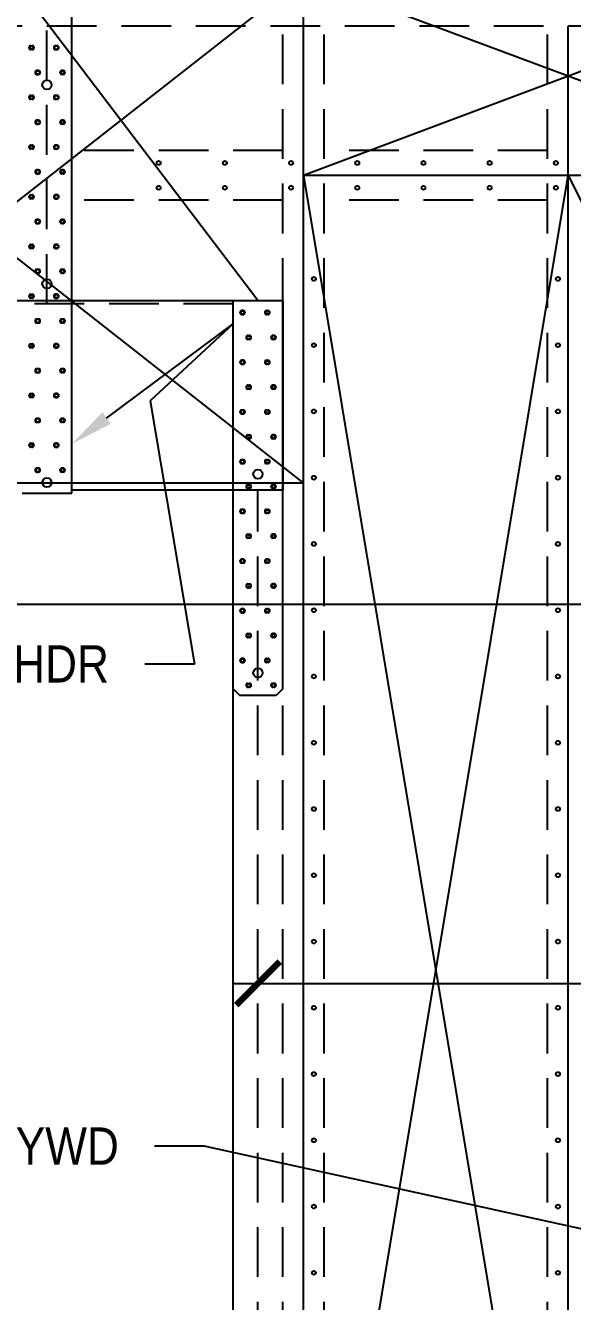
# Model space of a CAD drawing. Header units: inches. Extents: x -16404 to 14624, y -1591 to 16152.
# Drawn here: x -8918.6 to -8885.6, y 3021.9 to 3098.9 of the extents above; entities that cross this region are included whole.
import ezdxf
from ezdxf import colors
from ezdxf.entities.mleader import LeaderData, LeaderLine
from ezdxf.math import Vec2, Vec3

# ---------------------------------------------------------------- set-up
doc = ezdxf.new("R2010")
doc.units = ezdxf.units.IN
doc.header["$LTSCALE"] = 24
doc.header["$MEASUREMENT"] = 0
doc.linetypes.add('HIDDEN', pattern=[0.375, 0.25, -0.125])
doc.linetypes.add('HIDDEN2', pattern=[0.1875, 0.125, -0.0625])
doc.layers.get('0').update_dxf_attribs({"linetype": 'CONTINUOUS'})
doc.layers.get('DefPoints').update_dxf_attribs({"color": 251, "linetype": 'CONTINUOUS'})
for name, color, linetype in [('S-ANNO-DIMS', 2, 'CONTINUOUS'), ('S-ANNO-NOTE', 4, 'CONTINUOUS'), ('S-STEEL', 4, 'CONTINUOUS'), ('S-WOOD', 3, 'CONTINUOUS')]:
    doc.layers.add(name, color=color, linetype=linetype)
doc.layers.add('S-ANNO-GRID-NONPLOT', color=251, linetype='CONTINUOUS', plot=False)
doc.styles.add('Arial', font='arial.ttf', dxfattribs={"width": 0.85})
doc.dimstyles.new('DIM-24_Se', dxfattribs={"dimscale": 24, "dimtxt": 0.09375, "dimasz": 0.109375, "dimexe": 0.0625, "dimexo": 0.0625, "dimgap": 0.0625, "dimtad": 1, "dimdec": 4, "dimzin": 11, "dimdsep": 46, "dimlunit": 4, "dimtxsty": 'Arial', "dimblk": 'ARCHTICK', "dimcen": 0.125, "dimdle": 0.0625, "dimclrd": 256, "dimclre": 256, "dimclrt": 4, "dimadec": 0, "dimazin": 0, "dimtfac": 0.75, "dimtdec": 4, "dimtmove": 0, "dimatfit": 3, "dimfxl": 1, "dimfrac": 1, "dimtolj": 1, "dimtzin": 0, "dimarcsym": 0})

# ---------------------------------------------------------------- blocks, each defined once
blk = doc.blocks.new('_ARCHTICK')
at = {"color": 0, "linetype": 'ByBlock', "const_width": 0.15}
blk.add_lwpolyline([(-0.5, -0.5), (0.5, 0.5)], dxfattribs=at)
blk = doc.blocks.new('*D2104')
at = {"layer": 'DefPoints', "color": 0, "transparency": 16777216}
for p in [(-8904.59, 3041.116), (-8837.84, 3041.116), (-8837.84, 3041.116)]:
    blk.add_point(p, dxfattribs=at)
at = {"layer": 'S-ANNO-DIMS', "lineweight": -2, "transparency": 16777216}
blk.add_line((-8906.09, 3041.116), (-8836.34, 3041.116), dxfattribs=at)
at = {"layer": 'S-ANNO-DIMS', "lineweight": -2, "transparency": 16777216, "xscale": 2.625, "yscale": 2.625, "zscale": 2.625, "rotation": 180}
blk.add_blockref('_ARCHTICK', (-8904.59, 3041.116), dxfattribs=at)
at = {"layer": 'S-ANNO-DIMS', "lineweight": -2, "transparency": 16777216, "xscale": 2.625, "yscale": 2.625, "zscale": 2.625}
blk.add_blockref('_ARCHTICK', (-8837.84, 3041.116), dxfattribs=at)
at = {"layer": 'S-ANNO-DIMS', "color": 4, "transparency": 16777216, "insert": (-8871.215, 3043.779), "char_height": 2.25, "attachment_point": 5, "style": 'Arial'}
blk.add_mtext('\\A1;       SW', dxfattribs=at)
blk = doc.blocks.new('Se_24x36_DETAILS_GRID')
blk.add_line((7.7674, 7.6667), (15.5348, 7.6667))

msp = doc.modelspace()

# ---------------------------------------------------------------- linework, layer by layer
at = {"layer": 'S-STEEL'}
for p, q in [((-8915.83992, 3087.47403), (-8915.83992, 3138.31975)), ((-8918.31692, 3097.71775), (-8918.23792, 3097.71775)), ((-8918.31692, 3097.6865), (-8918.23792, 3097.6865)), ((-8918.23792, 3097.5155), (-8918.31692, 3097.5155)), ((-8918.23792, 3097.48425), (-8918.31692, 3097.48425)), ((-8916.73792, 3097.71775), (-8916.81692, 3097.71775)), ((-8916.73792, 3097.6865), (-8916.81692, 3097.6865)), ((-8916.81692, 3097.5155), (-8916.73792, 3097.5155)), ((-8916.81692, 3097.48425), (-8916.73792, 3097.48425)), ((-8917.86292, 3096.21775), (-8917.94192, 3096.21775)), ((-8917.86292, 3096.1865), (-8917.94192, 3096.1865)), ((-8917.94192, 3096.0155), (-8917.86292, 3096.0155)), ((-8917.94192, 3095.98425), (-8917.86292, 3095.98425)), ((-8916.36292, 3096.21775), (-8916.44192, 3096.21775)), ((-8916.36292, 3096.1865), (-8916.44192, 3096.1865)), ((-8916.36292, 3096.0155), (-8916.44192, 3096.0155)), ((-8916.36292, 3095.98425), (-8916.44192, 3095.98425)), ((-8918.31692, 3094.71775), (-8918.23792, 3094.71775)), ((-8918.31692, 3094.6865), (-8918.23792, 3094.6865)), ((-8918.23792, 3094.5155), (-8918.31692, 3094.5155)), ((-8918.23792, 3094.48425), (-8918.31692, 3094.48425)), ((-8916.73792, 3094.71775), (-8916.81692, 3094.71775)), ((-8916.73792, 3094.6865), (-8916.81692, 3094.6865)), ((-8916.81692, 3094.5155), (-8916.73792, 3094.5155)), ((-8916.81692, 3094.48425), (-8916.73792, 3094.48425)), ((-8917.86292, 3093.21775), (-8917.94192, 3093.21775)), ((-8917.86292, 3093.1865), (-8917.94192, 3093.1865)), ((-8917.94192, 3093.0155), (-8917.86292, 3093.0155)), ((-8917.94192, 3092.98425), (-8917.86292, 3092.98425)), ((-8916.36292, 3093.21775), (-8916.44192, 3093.21775)), ((-8916.36292, 3093.1865), (-8916.44192, 3093.1865)), ((-8916.36292, 3093.0155), (-8916.44192, 3093.0155)), ((-8916.36292, 3092.98425), (-8916.44192, 3092.98425)), ((-8918.31692, 3091.71775), (-8918.23792, 3091.71775)), ((-8918.31692, 3091.6865), (-8918.23792, 3091.6865)), ((-8918.23792, 3091.5155), (-8918.31692, 3091.5155)), ((-8918.23792, 3091.48425), (-8918.31692, 3091.48425)), ((-8916.73792, 3091.71775), (-8916.81692, 3091.71775)), ((-8916.73792, 3091.6865), (-8916.81692, 3091.6865)), ((-8916.81692, 3091.5155), (-8916.73792, 3091.5155)), ((-8916.81692, 3091.48425), (-8916.73792, 3091.48425)), ((-8917.86292, 3090.21775), (-8917.94192, 3090.21775)), ((-8917.86292, 3090.1865), (-8917.94192, 3090.1865)), ((-8917.94192, 3090.0155), (-8917.86292, 3090.0155)), ((-8917.94192, 3089.98425), (-8917.86292, 3089.98425)), ((-8916.36292, 3090.21775), (-8916.44192, 3090.21775)), ((-8916.36292, 3090.1865), (-8916.44192, 3090.1865)), ((-8916.36292, 3090.0155), (-8916.44192, 3090.0155)), ((-8916.36292, 3089.98425), (-8916.44192, 3089.98425)), ((-8918.31692, 3088.71775), (-8918.23792, 3088.71775)), ((-8918.31692, 3088.6865), (-8918.23792, 3088.6865)), ((-8918.23792, 3088.5155), (-8918.31692, 3088.5155)), ((-8918.23792, 3088.48425), (-8918.31692, 3088.48425)), ((-8916.73792, 3088.71775), (-8916.81692, 3088.71775)), ((-8916.73792, 3088.6865), (-8916.81692, 3088.6865)), ((-8916.81692, 3088.5155), (-8916.73792, 3088.5155)), ((-8916.81692, 3088.48425), (-8916.73792, 3088.48425)), ((-8917.86292, 3087.21775), (-8917.94192, 3087.21775)), ((-8916.36292, 3087.21775), (-8916.44192, 3087.21775)), ((-8915.83992, 3082.14111), (-8915.83992, 3087.47403)), ((-8917.86292, 3087.1865), (-8917.94192, 3087.1865)), ((-8917.94192, 3087.0155), (-8917.86292, 3087.0155)), ((-8917.94192, 3086.98425), (-8917.86292, 3086.98425)), ((-8916.36292, 3087.1865), (-8916.44192, 3087.1865)), ((-8916.36292, 3087.0155), (-8916.44192, 3087.0155)), ((-8916.36292, 3086.98425), (-8916.44192, 3086.98425)), ((-8918.31692, 3085.71775), (-8918.23792, 3085.71775)), ((-8918.31692, 3085.6865), (-8918.23792, 3085.6865)), ((-8916.73792, 3085.71775), (-8916.81692, 3085.71775)), ((-8916.73792, 3085.6865), (-8916.81692, 3085.6865)), ((-8918.23792, 3085.5155), (-8918.31692, 3085.5155)), ((-8918.23792, 3085.48425), (-8918.31692, 3085.48425)), ((-8916.81692, 3085.5155), (-8916.73792, 3085.5155)), ((-8916.81692, 3085.48425), (-8916.73792, 3085.48425)), ((-8917.86292, 3084.21775), (-8917.94192, 3084.21775)), ((-8917.86292, 3084.1865), (-8917.94192, 3084.1865)), ((-8916.36292, 3084.21775), (-8916.44192, 3084.21775)), ((-8916.36292, 3084.1865), (-8916.44192, 3084.1865)), ((-8917.94192, 3084.0155), (-8917.86292, 3084.0155)), ((-8917.94192, 3083.98425), (-8917.86292, 3083.98425)), ((-8916.36292, 3084.0155), (-8916.44192, 3084.0155)), ((-8916.36292, 3083.98425), (-8916.44192, 3083.98425)), ((-8918.31692, 3082.71775), (-8918.23792, 3082.71775)), ((-8918.31692, 3082.6865), (-8918.23792, 3082.6865)), ((-8916.73792, 3082.71775), (-8916.81692, 3082.71775)), ((-8916.73792, 3082.6865), (-8916.81692, 3082.6865)), ((-8918.23792, 3082.5155), (-8918.31692, 3082.5155)), ((-8918.23792, 3082.48425), (-8918.31692, 3082.48425)), ((-8916.81692, 3082.5155), (-8916.73792, 3082.5155)), ((-8916.81692, 3082.48425), (-8916.73792, 3082.48425)), ((-8903.08992, 3058.89111), (-8903.08992, 3082.33641)), ((-8917.86292, 3081.21775), (-8917.94192, 3081.21775)), ((-8917.86292, 3081.1865), (-8917.94192, 3081.1865)), ((-8916.36292, 3081.21775), (-8916.44192, 3081.21775)), ((-8916.36292, 3081.1865), (-8916.44192, 3081.1865)), ((-8905.48792, 3081.72661), (-8905.56692, 3081.72661)), ((-8905.48792, 3081.69536), (-8905.56692, 3081.69536)), ((-8905.56692, 3081.52436), (-8905.48792, 3081.52436)), ((-8905.56692, 3081.49311), (-8905.48792, 3081.49311)), ((-8904.06692, 3081.72661), (-8903.98792, 3081.72661)), ((-8904.06692, 3081.69536), (-8903.98792, 3081.69536)), ((-8903.98792, 3081.52436), (-8904.06692, 3081.52436)), ((-8903.98792, 3081.49311), (-8904.06692, 3081.49311)), ((-8917.94192, 3081.0155), (-8917.86292, 3081.0155)), ((-8917.94192, 3080.98425), (-8917.86292, 3080.98425)), ((-8916.36292, 3081.0155), (-8916.44192, 3081.0155)), ((-8916.36292, 3080.98425), (-8916.44192, 3080.98425)), ((-8918.31692, 3079.71775), (-8918.23792, 3079.71775)), ((-8918.31692, 3079.6865), (-8918.23792, 3079.6865)), ((-8918.23792, 3079.5155), (-8918.31692, 3079.5155)), ((-8916.73792, 3079.71775), (-8916.81692, 3079.71775)), ((-8916.73792, 3079.6865), (-8916.81692, 3079.6865)), ((-8916.81692, 3079.5155), (-8916.73792, 3079.5155)), ((-8905.19192, 3080.22661), (-8905.11292, 3080.22661)), ((-8905.19192, 3080.19536), (-8905.11292, 3080.19536)), ((-8905.11292, 3080.02436), (-8905.19192, 3080.02436)), ((-8905.11292, 3079.99311), (-8905.19192, 3079.99311)), ((-8903.61292, 3080.22661), (-8903.69192, 3080.22661)), ((-8903.61292, 3080.19536), (-8903.69192, 3080.19536)), ((-8903.61292, 3080.02436), (-8903.69192, 3080.02436)), ((-8903.61292, 3079.99311), (-8903.69192, 3079.99311)), ((-8918.23792, 3079.48425), (-8918.31692, 3079.48425)), ((-8916.81692, 3079.48425), (-8916.73792, 3079.48425)), ((-8917.86292, 3078.21775), (-8917.94192, 3078.21775)), ((-8917.86292, 3078.1865), (-8917.94192, 3078.1865)), ((-8917.94192, 3078.0155), (-8917.86292, 3078.0155)), ((-8917.94192, 3077.98425), (-8917.86292, 3077.98425)), ((-8916.36292, 3078.21775), (-8916.44192, 3078.21775)), ((-8916.36292, 3078.1865), (-8916.44192, 3078.1865)), ((-8916.36292, 3078.0155), (-8916.44192, 3078.0155)), ((-8916.36292, 3077.98425), (-8916.44192, 3077.98425)), ((-8905.48792, 3078.72661), (-8905.56692, 3078.72661)), ((-8905.48792, 3078.69536), (-8905.56692, 3078.69536)), ((-8905.56692, 3078.52436), (-8905.48792, 3078.52436)), ((-8905.56692, 3078.49311), (-8905.48792, 3078.49311)), ((-8904.06692, 3078.72661), (-8903.98792, 3078.72661)), ((-8904.06692, 3078.69536), (-8903.98792, 3078.69536)), ((-8903.98792, 3078.52436), (-8904.06692, 3078.52436)), ((-8903.98792, 3078.49311), (-8904.06692, 3078.49311)), ((-8905.19192, 3077.22661), (-8905.11292, 3077.22661)), ((-8903.61292, 3077.22661), (-8903.69192, 3077.22661)), ((-8918.31692, 3076.71775), (-8918.23792, 3076.71775)), ((-8918.31692, 3076.6865), (-8918.23792, 3076.6865)), ((-8918.23792, 3076.5155), (-8918.31692, 3076.5155)), ((-8918.23792, 3076.48425), (-8918.31692, 3076.48425)), ((-8916.73792, 3076.71775), (-8916.81692, 3076.71775)), ((-8916.73792, 3076.6865), (-8916.81692, 3076.6865)), ((-8916.81692, 3076.5155), (-8916.73792, 3076.5155)), ((-8916.81692, 3076.48425), (-8916.73792, 3076.48425)), ((-8905.19192, 3077.19536), (-8905.11292, 3077.19536)), ((-8905.11292, 3077.02436), (-8905.19192, 3077.02436)), ((-8905.11292, 3076.99311), (-8905.19192, 3076.99311)), ((-8903.61292, 3077.19536), (-8903.69192, 3077.19536)), ((-8903.61292, 3077.02436), (-8903.69192, 3077.02436)), ((-8903.61292, 3076.99311), (-8903.69192, 3076.99311)), ((-8905.48792, 3075.72661), (-8905.56692, 3075.72661)), ((-8905.48792, 3075.69536), (-8905.56692, 3075.69536)), ((-8904.06692, 3075.72661), (-8903.98792, 3075.72661)), ((-8904.06692, 3075.69536), (-8903.98792, 3075.69536)), ((-8917.86292, 3075.21775), (-8917.94192, 3075.21775)), ((-8917.86292, 3075.1865), (-8917.94192, 3075.1865)), ((-8917.94192, 3075.0155), (-8917.86292, 3075.0155)), ((-8917.94192, 3074.98425), (-8917.86292, 3074.98425)), ((-8916.36292, 3075.21775), (-8916.44192, 3075.21775)), ((-8916.36292, 3075.1865), (-8916.44192, 3075.1865)), ((-8916.36292, 3075.0155), (-8916.44192, 3075.0155)), ((-8916.36292, 3074.98425), (-8916.44192, 3074.98425)), ((-8905.56692, 3075.52436), (-8905.48792, 3075.52436)), ((-8905.56692, 3075.49311), (-8905.48792, 3075.49311)), ((-8903.98792, 3075.52436), (-8904.06692, 3075.52436)), ((-8903.98792, 3075.49311), (-8904.06692, 3075.49311)), ((-8905.19192, 3074.22661), (-8905.11292, 3074.22661)), ((-8905.19192, 3074.19536), (-8905.11292, 3074.19536)), ((-8903.61292, 3074.22661), (-8903.69192, 3074.22661)), ((-8903.61292, 3074.19536), (-8903.69192, 3074.19536)), ((-8918.31692, 3073.71775), (-8918.23792, 3073.71775)), ((-8918.31692, 3073.6865), (-8918.23792, 3073.6865)), ((-8918.23792, 3073.5155), (-8918.31692, 3073.5155)), ((-8918.23792, 3073.48425), (-8918.31692, 3073.48425)), ((-8916.73792, 3073.71775), (-8916.81692, 3073.71775)), ((-8916.73792, 3073.6865), (-8916.81692, 3073.6865)), ((-8916.81692, 3073.5155), (-8916.73792, 3073.5155)), ((-8916.81692, 3073.48425), (-8916.73792, 3073.48425)), ((-8905.11292, 3074.02436), (-8905.19192, 3074.02436)), ((-8905.11292, 3073.99311), (-8905.19192, 3073.99311)), ((-8903.61292, 3074.02436), (-8903.69192, 3074.02436)), ((-8903.61292, 3073.99311), (-8903.69192, 3073.99311)), ((-8905.48792, 3072.72661), (-8905.56692, 3072.72661)), ((-8905.48792, 3072.69536), (-8905.56692, 3072.69536)), ((-8904.06692, 3072.72661), (-8903.98792, 3072.72661)), ((-8904.06692, 3072.69536), (-8903.98792, 3072.69536)), ((-8917.86292, 3072.21775), (-8917.94192, 3072.21775)), ((-8917.86292, 3072.1865), (-8917.94192, 3072.1865)), ((-8917.94192, 3072.0155), (-8917.86292, 3072.0155)), ((-8917.94192, 3071.98425), (-8917.86292, 3071.98425)), ((-8916.36292, 3072.21775), (-8916.44192, 3072.21775)), ((-8916.36292, 3072.1865), (-8916.44192, 3072.1865)), ((-8916.36292, 3072.0155), (-8916.44192, 3072.0155)), ((-8916.36292, 3071.98425), (-8916.44192, 3071.98425)), ((-8905.56692, 3072.52436), (-8905.48792, 3072.52436)), ((-8905.56692, 3072.49311), (-8905.48792, 3072.49311)), ((-8903.98792, 3072.52436), (-8904.06692, 3072.52436)), ((-8903.98792, 3072.49311), (-8904.06692, 3072.49311)), ((-8905.19192, 3071.22661), (-8905.11292, 3071.22661)), ((-8905.19192, 3071.19536), (-8905.11292, 3071.19536)), ((-8903.61292, 3071.22661), (-8903.69192, 3071.22661)), ((-8903.61292, 3071.19536), (-8903.69192, 3071.19536)), ((-8905.11292, 3071.02436), (-8905.19192, 3071.02436)), ((-8905.11292, 3070.99311), (-8905.19192, 3070.99311)), ((-8903.61292, 3071.02436), (-8903.69192, 3071.02436)), ((-8903.61292, 3070.99311), (-8903.69192, 3070.99311)), ((-8905.48792, 3069.72661), (-8905.56692, 3069.72661)), ((-8905.48792, 3069.69536), (-8905.56692, 3069.69536)), ((-8905.56692, 3069.52436), (-8905.48792, 3069.52436)), ((-8904.06692, 3069.72661), (-8903.98792, 3069.72661)), ((-8904.06692, 3069.69536), (-8903.98792, 3069.69536)), ((-8903.98792, 3069.52436), (-8904.06692, 3069.52436)), ((-8905.56692, 3069.49311), (-8905.48792, 3069.49311)), ((-8903.98792, 3069.49311), (-8904.06692, 3069.49311)), ((-8905.19192, 3068.22661), (-8905.11292, 3068.22661)), ((-8905.19192, 3068.19536), (-8905.11292, 3068.19536)), ((-8905.11292, 3068.02436), (-8905.19192, 3068.02436)), ((-8905.11292, 3067.99311), (-8905.19192, 3067.99311)), ((-8903.61292, 3068.22661), (-8903.69192, 3068.22661)), ((-8903.61292, 3068.19536), (-8903.69192, 3068.19536)), ((-8903.61292, 3068.02436), (-8903.69192, 3068.02436)), ((-8903.61292, 3067.99311), (-8903.69192, 3067.99311)), ((-8905.48792, 3066.72661), (-8905.56692, 3066.72661)), ((-8905.48792, 3066.69536), (-8905.56692, 3066.69536)), ((-8905.56692, 3066.52436), (-8905.48792, 3066.52436)), ((-8905.56692, 3066.49311), (-8905.48792, 3066.49311)), ((-8904.06692, 3066.72661), (-8903.98792, 3066.72661)), ((-8904.06692, 3066.69536), (-8903.98792, 3066.69536)), ((-8903.98792, 3066.52436), (-8904.06692, 3066.52436)), ((-8903.98792, 3066.49311), (-8904.06692, 3066.49311)), ((-8905.19192, 3065.22661), (-8905.11292, 3065.22661)), ((-8905.19192, 3065.19536), (-8905.11292, 3065.19536)), ((-8905.11292, 3065.02436), (-8905.19192, 3065.02436)), ((-8905.11292, 3064.99311), (-8905.19192, 3064.99311)), ((-8903.61292, 3065.22661), (-8903.69192, 3065.22661)), ((-8903.61292, 3065.19536), (-8903.69192, 3065.19536)), ((-8903.61292, 3065.02436), (-8903.69192, 3065.02436)), ((-8903.61292, 3064.99311), (-8903.69192, 3064.99311)), ((-8905.48792, 3063.72661), (-8905.56692, 3063.72661)), ((-8905.48792, 3063.69536), (-8905.56692, 3063.69536)), ((-8905.56692, 3063.52436), (-8905.48792, 3063.52436)), ((-8905.56692, 3063.49311), (-8905.48792, 3063.49311)), ((-8904.06692, 3063.72661), (-8903.98792, 3063.72661)), ((-8904.06692, 3063.69536), (-8903.98792, 3063.69536)), ((-8903.98792, 3063.52436), (-8904.06692, 3063.52436)), ((-8903.98792, 3063.49311), (-8904.06692, 3063.49311)), ((-8905.19192, 3062.22661), (-8905.11292, 3062.22661)), ((-8905.19192, 3062.19536), (-8905.11292, 3062.19536)), ((-8905.11292, 3062.02436), (-8905.19192, 3062.02436)), ((-8905.11292, 3061.99311), (-8905.19192, 3061.99311)), ((-8903.61292, 3062.22661), (-8903.69192, 3062.22661)), ((-8903.61292, 3062.19536), (-8903.69192, 3062.19536)), ((-8903.61292, 3062.02436), (-8903.69192, 3062.02436)), ((-8903.61292, 3061.99311), (-8903.69192, 3061.99311)), ((-8905.48792, 3060.72661), (-8905.56692, 3060.72661)), ((-8905.48792, 3060.69536), (-8905.56692, 3060.69536)), ((-8905.56692, 3060.52436), (-8905.48792, 3060.52436)), ((-8905.56692, 3060.49311), (-8905.48792, 3060.49311)), ((-8904.06692, 3060.72661), (-8903.98792, 3060.72661)), ((-8904.06692, 3060.69536), (-8903.98792, 3060.69536)), ((-8903.98792, 3060.52436), (-8904.06692, 3060.52436)), ((-8903.98792, 3060.49311), (-8904.06692, 3060.49311)), ((-8906.08992, 3058.89111), (-8905.68367, 3058.48486)), ((-8905.19192, 3059.22661), (-8905.11292, 3059.22661)), ((-8905.19192, 3059.19536), (-8905.11292, 3059.19536)), ((-8905.11292, 3059.02436), (-8905.19192, 3059.02436)), ((-8905.11292, 3058.99311), (-8905.19192, 3058.99311)), ((-8903.61292, 3059.22661), (-8903.69192, 3059.22661)), ((-8903.61292, 3059.19536), (-8903.69192, 3059.19536)), ((-8903.61292, 3059.02436), (-8903.69192, 3059.02436)), ((-8903.61292, 3058.99311), (-8903.69192, 3058.99311)), ((-8903.08992, 3058.89111), (-8903.49617, 3058.48486)), ((-8903.49617, 3058.48486), (-8905.68367, 3058.48486))]:
    msp.add_line(p, q, dxfattribs=at)
for centre in [(-8917.33992, 3095.351), (-8917.33992, 3083.351), (-8904.58992, 3071.85986), (-8917.33992, 3071.351), (-8904.58992, 3059.85986)]:
    msp.add_circle(centre, 0.28125, dxfattribs=at)
for centre, radius, start, end in [((-8918.31692, 3097.601), 0.11675, 90, 270), ((-8918.31692, 3097.601), 0.0855, 90, 270), ((-8918.23792, 3097.601), 0.11675, 270, 90), ((-8918.23792, 3097.601), 0.0855, 270, 90), ((-8916.81692, 3097.601), 0.11675, 90, 270), ((-8916.81692, 3097.601), 0.0855, 90, 270), ((-8916.73792, 3097.601), 0.11675, 270, 90), ((-8916.73792, 3097.601), 0.0855, 270, 90), ((-8917.94192, 3096.101), 0.11675, 90, 270), ((-8917.94192, 3096.101), 0.0855, 90, 270), ((-8917.86292, 3096.101), 0.11675, 270, 90), ((-8917.86292, 3096.101), 0.0855, 270, 90), ((-8916.44192, 3096.101), 0.11675, 90, 270), ((-8916.44192, 3096.101), 0.0855, 90, 270), ((-8916.36292, 3096.101), 0.11675, 270, 90), ((-8916.36292, 3096.101), 0.0855, 270, 90), ((-8918.31692, 3094.601), 0.11675, 90, 270), ((-8918.31692, 3094.601), 0.0855, 90, 270), ((-8918.23792, 3094.601), 0.11675, 270, 90), ((-8918.23792, 3094.601), 0.0855, 270, 90), ((-8916.81692, 3094.601), 0.11675, 90, 270), ((-8916.81692, 3094.601), 0.0855, 90, 270), ((-8916.73792, 3094.601), 0.11675, 270, 90), ((-8916.73792, 3094.601), 0.0855, 270, 90), ((-8917.94192, 3093.101), 0.11675, 90, 270), ((-8917.94192, 3093.101), 0.0855, 90, 270), ((-8917.86292, 3093.101), 0.11675, 270, 90), ((-8917.86292, 3093.101), 0.0855, 270, 90), ((-8916.44192, 3093.101), 0.11675, 90, 270), ((-8916.44192, 3093.101), 0.0855, 90, 270), ((-8916.36292, 3093.101), 0.11675, 270, 90), ((-8916.36292, 3093.101), 0.0855, 270, 90), ((-8918.31692, 3091.601), 0.11675, 90, 270), ((-8918.31692, 3091.601), 0.0855, 90, 270), ((-8918.23792, 3091.601), 0.11675, 270, 90), ((-8918.23792, 3091.601), 0.0855, 270, 90), ((-8916.81692, 3091.601), 0.11675, 90, 270), ((-8916.81692, 3091.601), 0.0855, 90, 270), ((-8916.73792, 3091.601), 0.11675, 270, 90), ((-8916.73792, 3091.601), 0.0855, 270, 90), ((-8917.94192, 3090.101), 0.11675, 90, 270), ((-8917.94192, 3090.101), 0.0855, 90, 270), ((-8917.86292, 3090.101), 0.11675, 270, 90), ((-8917.86292, 3090.101), 0.0855, 270, 90), ((-8916.44192, 3090.101), 0.11675, 90, 270), ((-8916.44192, 3090.101), 0.0855, 90, 270), ((-8916.36292, 3090.101), 0.11675, 270, 90), ((-8916.36292, 3090.101), 0.0855, 270, 90), ((-8918.31692, 3088.601), 0.11675, 90, 270), ((-8918.31692, 3088.601), 0.0855, 90, 270), ((-8918.23792, 3088.601), 0.11675, 270, 90), ((-8918.23792, 3088.601), 0.0855, 270, 90), ((-8916.81692, 3088.601), 0.11675, 90, 270), ((-8916.81692, 3088.601), 0.0855, 90, 270), ((-8916.73792, 3088.601), 0.11675, 270, 90), ((-8916.73792, 3088.601), 0.0855, 270, 90), ((-8917.94192, 3087.101), 0.11675, 90, 270), ((-8917.86292, 3087.101), 0.11675, 270, 90), ((-8916.44192, 3087.101), 0.11675, 90, 270), ((-8916.36292, 3087.101), 0.11675, 270, 90), ((-8917.94192, 3087.101), 0.0855, 90, 270), ((-8917.86292, 3087.101), 0.0855, 270, 90), ((-8916.44192, 3087.101), 0.0855, 90, 270), ((-8916.36292, 3087.101), 0.0855, 270, 90), ((-8918.31692, 3085.601), 0.11675, 90, 270), ((-8918.31692, 3085.601), 0.0855, 90, 270), ((-8918.23792, 3085.601), 0.11675, 270, 90), ((-8918.23792, 3085.601), 0.0855, 270, 90), ((-8916.81692, 3085.601), 0.11675, 90, 270), ((-8916.81692, 3085.601), 0.0855, 90, 270), ((-8916.73792, 3085.601), 0.11675, 270, 90), ((-8916.73792, 3085.601), 0.0855, 270, 90), ((-8917.94192, 3084.101), 0.11675, 90, 270), ((-8917.94192, 3084.101), 0.0855, 90, 270), ((-8917.86292, 3084.101), 0.11675, 270, 90), ((-8917.86292, 3084.101), 0.0855, 270, 90), ((-8916.44192, 3084.101), 0.11675, 90, 270), ((-8916.44192, 3084.101), 0.0855, 90, 270), ((-8916.36292, 3084.101), 0.11675, 270, 90), ((-8916.36292, 3084.101), 0.0855, 270, 90), ((-8918.31692, 3082.601), 0.11675, 90, 270), ((-8918.31692, 3082.601), 0.0855, 90, 270), ((-8918.23792, 3082.601), 0.11675, 270, 90), ((-8918.23792, 3082.601), 0.0855, 270, 90), ((-8916.81692, 3082.601), 0.11675, 90, 270), ((-8916.81692, 3082.601), 0.0855, 90, 270), ((-8916.73792, 3082.601), 0.11675, 270, 90), ((-8916.73792, 3082.601), 0.0855, 270, 90), ((-8917.94192, 3081.101), 0.11675, 90, 270), ((-8917.94192, 3081.101), 0.0855, 90, 270), ((-8917.86292, 3081.101), 0.11675, 270, 90), ((-8917.86292, 3081.101), 0.0855, 270, 90), ((-8916.44192, 3081.101), 0.11675, 90, 270), ((-8916.44192, 3081.101), 0.0855, 90, 270), ((-8916.36292, 3081.101), 0.11675, 270, 90), ((-8916.36292, 3081.101), 0.0855, 270, 90), ((-8905.56692, 3081.60986), 0.11675, 90, 270), ((-8905.56692, 3081.60986), 0.0855, 90, 270), ((-8905.48792, 3081.60986), 0.11675, 270, 90), ((-8905.48792, 3081.60986), 0.0855, 270, 90), ((-8904.06692, 3081.60986), 0.11675, 90, 270), ((-8904.06692, 3081.60986), 0.0855, 90, 270), ((-8903.98792, 3081.60986), 0.11675, 270, 90), ((-8903.98792, 3081.60986), 0.0855, 270, 90), ((-8918.31692, 3079.601), 0.11675, 90, 270), ((-8918.31692, 3079.601), 0.0855, 90, 270), ((-8918.23792, 3079.601), 0.11675, 270, 90), ((-8918.23792, 3079.601), 0.0855, 270, 90), ((-8916.81692, 3079.601), 0.11675, 90, 270), ((-8916.81692, 3079.601), 0.0855, 90, 270), ((-8916.73792, 3079.601), 0.11675, 270, 90), ((-8916.73792, 3079.601), 0.0855, 270, 90), ((-8905.19192, 3080.10986), 0.11675, 90, 270), ((-8905.19192, 3080.10986), 0.0855, 90, 270), ((-8905.11292, 3080.10986), 0.11675, 270, 90), ((-8905.11292, 3080.10986), 0.0855, 270, 90), ((-8903.69192, 3080.10986), 0.11675, 90, 270), ((-8903.69192, 3080.10986), 0.0855, 90, 270), ((-8903.61292, 3080.10986), 0.11675, 270, 90), ((-8903.61292, 3080.10986), 0.0855, 270, 90), ((-8917.94192, 3078.101), 0.11675, 90, 270), ((-8917.94192, 3078.101), 0.0855, 90, 270), ((-8917.86292, 3078.101), 0.11675, 270, 90), ((-8917.86292, 3078.101), 0.0855, 270, 90), ((-8916.44192, 3078.101), 0.11675, 90, 270), ((-8916.44192, 3078.101), 0.0855, 90, 270), ((-8916.36292, 3078.101), 0.11675, 270, 90), ((-8916.36292, 3078.101), 0.0855, 270, 90), ((-8905.56692, 3078.60986), 0.11675, 90, 270), ((-8905.56692, 3078.60986), 0.0855, 90, 270), ((-8905.48792, 3078.60986), 0.11675, 270, 90), ((-8905.48792, 3078.60986), 0.0855, 270, 90), ((-8904.06692, 3078.60986), 0.11675, 90, 270), ((-8904.06692, 3078.60986), 0.0855, 90, 270), ((-8903.98792, 3078.60986), 0.11675, 270, 90), ((-8903.98792, 3078.60986), 0.0855, 270, 90), ((-8905.19192, 3077.10986), 0.11675, 90, 270), ((-8905.11292, 3077.10986), 0.11675, 270, 90), ((-8903.69192, 3077.10986), 0.11675, 90, 270), ((-8903.61292, 3077.10986), 0.11675, 270, 90), ((-8918.31692, 3076.601), 0.11675, 90, 270), ((-8918.31692, 3076.601), 0.0855, 90, 270), ((-8918.23792, 3076.601), 0.11675, 270, 90), ((-8918.23792, 3076.601), 0.0855, 270, 90), ((-8916.81692, 3076.601), 0.11675, 90, 270), ((-8916.81692, 3076.601), 0.0855, 90, 270), ((-8916.73792, 3076.601), 0.11675, 270, 90), ((-8916.73792, 3076.601), 0.0855, 270, 90), ((-8905.19192, 3077.10986), 0.0855, 90, 270), ((-8905.11292, 3077.10986), 0.0855, 270, 90), ((-8903.69192, 3077.10986), 0.0855, 90, 270), ((-8903.61292, 3077.10986), 0.0855, 270, 90), ((-8905.56692, 3075.60986), 0.11675, 90, 270), ((-8905.56692, 3075.60986), 0.0855, 90, 270), ((-8905.48792, 3075.60986), 0.11675, 270, 90), ((-8905.48792, 3075.60986), 0.0855, 270, 90), ((-8904.06692, 3075.60986), 0.11675, 90, 270), ((-8904.06692, 3075.60986), 0.0855, 90, 270), ((-8903.98792, 3075.60986), 0.11675, 270, 90), ((-8903.98792, 3075.60986), 0.0855, 270, 90), ((-8917.94192, 3075.101), 0.11675, 90, 270), ((-8917.94192, 3075.101), 0.0855, 90, 270), ((-8917.86292, 3075.101), 0.11675, 270, 90), ((-8917.86292, 3075.101), 0.0855, 270, 90), ((-8916.44192, 3075.101), 0.11675, 90, 270), ((-8916.44192, 3075.101), 0.0855, 90, 270), ((-8916.36292, 3075.101), 0.11675, 270, 90), ((-8916.36292, 3075.101), 0.0855, 270, 90), ((-8905.19192, 3074.10986), 0.11675, 90, 270), ((-8905.19192, 3074.10986), 0.0855, 90, 270), ((-8905.11292, 3074.10986), 0.11675, 270, 90), ((-8905.11292, 3074.10986), 0.0855, 270, 90), ((-8903.69192, 3074.10986), 0.11675, 90, 270), ((-8903.69192, 3074.10986), 0.0855, 90, 270), ((-8903.61292, 3074.10986), 0.11675, 270, 90), ((-8903.61292, 3074.10986), 0.0855, 270, 90), ((-8918.31692, 3073.601), 0.11675, 90, 270), ((-8918.31692, 3073.601), 0.0855, 90, 270), ((-8918.23792, 3073.601), 0.11675, 270, 90), ((-8918.23792, 3073.601), 0.0855, 270, 90), ((-8916.81692, 3073.601), 0.11675, 90, 270), ((-8916.81692, 3073.601), 0.0855, 90, 270), ((-8916.73792, 3073.601), 0.11675, 270, 90), ((-8916.73792, 3073.601), 0.0855, 270, 90), ((-8905.56692, 3072.60986), 0.11675, 90, 270), ((-8905.56692, 3072.60986), 0.0855, 90, 270), ((-8905.48792, 3072.60986), 0.11675, 270, 90), ((-8905.48792, 3072.60986), 0.0855, 270, 90), ((-8904.06692, 3072.60986), 0.11675, 90, 270), ((-8904.06692, 3072.60986), 0.0855, 90, 270), ((-8903.98792, 3072.60986), 0.11675, 270, 90), ((-8903.98792, 3072.60986), 0.0855, 270, 90), ((-8917.94192, 3072.101), 0.11675, 90, 270), ((-8917.94192, 3072.101), 0.0855, 90, 270), ((-8917.86292, 3072.101), 0.11675, 270, 90), ((-8917.86292, 3072.101), 0.0855, 270, 90), ((-8916.44192, 3072.101), 0.11675, 90, 270), ((-8916.44192, 3072.101), 0.0855, 90, 270), ((-8916.36292, 3072.101), 0.11675, 270, 90), ((-8916.36292, 3072.101), 0.0855, 270, 90), ((-8905.19192, 3071.10986), 0.11675, 90, 270), ((-8905.19192, 3071.10986), 0.0855, 90, 270), ((-8905.11292, 3071.10986), 0.11675, 270, 90), ((-8905.11292, 3071.10986), 0.0855, 270, 90), ((-8903.69192, 3071.10986), 0.11675, 90, 270), ((-8903.69192, 3071.10986), 0.0855, 90, 270), ((-8903.61292, 3071.10986), 0.11675, 270, 90), ((-8903.61292, 3071.10986), 0.0855, 270, 90), ((-8905.56692, 3069.60986), 0.11675, 90, 270), ((-8905.56692, 3069.60986), 0.0855, 90, 270), ((-8905.48792, 3069.60986), 0.11675, 270, 90), ((-8905.48792, 3069.60986), 0.0855, 270, 90), ((-8904.06692, 3069.60986), 0.11675, 90, 270), ((-8904.06692, 3069.60986), 0.0855, 90, 270), ((-8903.98792, 3069.60986), 0.11675, 270, 90), ((-8903.98792, 3069.60986), 0.0855, 270, 90), ((-8905.19192, 3068.10986), 0.11675, 90, 270), ((-8905.19192, 3068.10986), 0.0855, 90, 270), ((-8905.11292, 3068.10986), 0.11675, 270, 90), ((-8905.11292, 3068.10986), 0.0855, 270, 90), ((-8903.69192, 3068.10986), 0.11675, 90, 270), ((-8903.69192, 3068.10986), 0.0855, 90, 270), ((-8903.61292, 3068.10986), 0.11675, 270, 90), ((-8903.61292, 3068.10986), 0.0855, 270, 90), ((-8905.56692, 3066.60986), 0.11675, 90, 270), ((-8905.56692, 3066.60986), 0.0855, 90, 270), ((-8905.48792, 3066.60986), 0.11675, 270, 90), ((-8905.48792, 3066.60986), 0.0855, 270, 90), ((-8904.06692, 3066.60986), 0.11675, 90, 270), ((-8904.06692, 3066.60986), 0.0855, 90, 270), ((-8903.98792, 3066.60986), 0.11675, 270, 90), ((-8903.98792, 3066.60986), 0.0855, 270, 90), ((-8905.19192, 3065.10986), 0.11675, 90, 270), ((-8905.19192, 3065.10986), 0.0855, 90, 270), ((-8905.11292, 3065.10986), 0.11675, 270, 90), ((-8905.11292, 3065.10986), 0.0855, 270, 90), ((-8903.69192, 3065.10986), 0.11675, 90, 270), ((-8903.69192, 3065.10986), 0.0855, 90, 270), ((-8903.61292, 3065.10986), 0.11675, 270, 90), ((-8903.61292, 3065.10986), 0.0855, 270, 90), ((-8905.56692, 3063.60986), 0.11675, 90, 270), ((-8905.56692, 3063.60986), 0.0855, 90, 270), ((-8905.48792, 3063.60986), 0.11675, 270, 90), ((-8905.48792, 3063.60986), 0.0855, 270, 90), ((-8904.06692, 3063.60986), 0.11675, 90, 270), ((-8904.06692, 3063.60986), 0.0855, 90, 270), ((-8903.98792, 3063.60986), 0.11675, 270, 90), ((-8903.98792, 3063.60986), 0.0855, 270, 90), ((-8905.19192, 3062.10986), 0.11675, 90, 270), ((-8905.19192, 3062.10986), 0.0855, 90, 270), ((-8905.11292, 3062.10986), 0.11675, 270, 90), ((-8905.11292, 3062.10986), 0.0855, 270, 90), ((-8903.69192, 3062.10986), 0.11675, 90, 270), ((-8903.69192, 3062.10986), 0.0855, 90, 270), ((-8903.61292, 3062.10986), 0.11675, 270, 90), ((-8903.61292, 3062.10986), 0.0855, 270, 90), ((-8905.56692, 3060.60986), 0.11675, 90, 270), ((-8905.56692, 3060.60986), 0.0855, 90, 270), ((-8905.48792, 3060.60986), 0.11675, 270, 90), ((-8905.48792, 3060.60986), 0.0855, 270, 90), ((-8904.06692, 3060.60986), 0.11675, 90, 270), ((-8904.06692, 3060.60986), 0.0855, 90, 270), ((-8903.98792, 3060.60986), 0.11675, 270, 90), ((-8903.98792, 3060.60986), 0.0855, 270, 90), ((-8905.19192, 3059.10986), 0.11675, 90, 270), ((-8905.19192, 3059.10986), 0.0855, 90, 270), ((-8905.11292, 3059.10986), 0.11675, 270, 90), ((-8905.11292, 3059.10986), 0.0855, 270, 90), ((-8903.69192, 3059.10986), 0.11675, 90, 270), ((-8903.69192, 3059.10986), 0.0855, 90, 270), ((-8903.61292, 3059.10986), 0.11675, 270, 90), ((-8903.61292, 3059.10986), 0.0855, 270, 90)]:
    msp.add_arc(centre, radius, start, end, dxfattribs=at)
at = {"layer": 'S-WOOD', "linetype": 'HIDDEN2'}
for p, q in [((-8915.83992, 3082.14111), (-8915.83992, 3124.70347)), ((-8837.83992, 3098.89113), (-9120.56229, 3098.89113)), ((-8917.33992, 3082.14111), (-8917.33992, 3098.89113)), ((-8917.33992, 3082.14111), (-8917.33992, 3098.89113)), ((-8903.08992, 2996.39113), (-8903.08992, 3098.89113)), ((-8900.58992, 2996.39113), (-8900.58992, 3098.89113)), ((-8887.08992, 2996.39113), (-8887.08992, 3098.89113)), ((-8903.08992, 3091.39113), (-8915.83992, 3091.39113)), ((-8887.08992, 3091.39113), (-8900.58992, 3091.39113)), ((-8903.08992, 3088.39113), (-8915.83992, 3088.39113)), ((-8887.08992, 3088.39113), (-8900.58992, 3088.39113)), ((-8906.08992, 3082.14111), (-8937.08992, 3082.14111)), ((-8904.58992, 2996.39113), (-8904.58992, 3070.89111))]:
    msp.add_line(p, q, dxfattribs=at)
at = {"layer": 'S-WOOD', "color": 1}
for p, q in [((-8901.83992, 3101.89113), (-8940.83992, 3071.30687)), ((-8940.83992, 3101.89113), (-8901.83992, 3071.30687)), ((-8901.83992, 2993.89113), (-8901.83992, 3101.89113)), ((-8901.83992, 3101.89113), (-8869.83992, 3089.89113)), ((-8869.83992, 3101.89113), (-8901.83992, 3089.89113)), ((-8885.83992, 2993.89113), (-8885.83992, 3098.89111)), ((-8837.83992, 3089.89113), (-8901.83992, 3089.89113)), ((-8901.83992, 2993.89113), (-8885.83992, 3089.89113)), ((-8901.83992, 3089.89113), (-8885.83992, 2993.89113)), ((-8885.83992, 3089.89113), (-8837.83992, 2993.89113)), ((-8901.83992, 3071.30687), (-8940.83992, 3071.30687))]:
    msp.add_line(p, q, dxfattribs=at)
at = {"layer": 'S-WOOD'}
for p, q in [((-8915.83992, 3070.71287), (-8915.83992, 3082.14111)), ((-8906.08992, 3082.33641), (-8903.08992, 3082.33641)), ((-8906.08992, 3070.89111), (-8906.08992, 3082.33641)), ((-8903.08992, 3082.33641), (-8903.08992, 3070.89111)), ((-8918.83992, 3070.71287), (-8915.83992, 3070.71287)), ((-8903.08992, 3070.89111), (-8915.83992, 3070.89111)), ((-8906.08992, 2996.39113), (-8906.08992, 3070.89111))]:
    msp.add_line(p, q, dxfattribs=at)
at = {"layer": 'S-WOOD', "linetype": 'HIDDEN'}
msp.add_line((-8903.08992, 3070.89111), (-8906.08992, 3070.89111), dxfattribs=at)
at = {"layer": 'S-WOOD', "color": 1}
for centre in [(-8910.5899, 3090.64113), (-8906.5899, 3090.64113), (-8902.5899, 3090.64113), (-8898.5899, 3090.64113), (-8894.5899, 3090.64113), (-8890.5899, 3090.64113), (-8886.5899, 3090.64113), (-8910.5899, 3089.14113), (-8906.5899, 3089.14113), (-8902.5899, 3089.14113), (-8898.5899, 3089.14113), (-8894.5899, 3089.14113), (-8890.5899, 3089.14113), (-8886.5899, 3089.14113), (-8901.21492, 3083.64111), (-8886.46492, 3083.64111), (-8901.21492, 3079.64111), (-8886.46492, 3079.64111), (-8901.21492, 3075.64111), (-8886.46492, 3075.64111), (-8901.21492, 3071.64111), (-8886.46492, 3071.64111), (-8901.21492, 3067.64111), (-8886.46492, 3067.64111), (-8901.21492, 3063.64111), (-8886.46492, 3063.64111), (-8901.21492, 3059.64112), (-8886.46492, 3059.64112), (-8901.21492, 3055.64112), (-8886.46492, 3055.64112), (-8901.21492, 3051.64112), (-8886.46492, 3051.64112), (-8901.21492, 3047.64112), (-8886.46492, 3047.64112), (-8901.21492, 3043.64112), (-8886.46492, 3043.64112), (-8901.21492, 3039.64112), (-8886.46492, 3039.64112), (-8901.21492, 3035.64112), (-8886.46492, 3035.64112), (-8901.21492, 3031.64112), (-8886.46492, 3031.64112), (-8901.21492, 3027.64112), (-8886.46492, 3027.64112), (-8901.21492, 3023.64112), (-8886.46492, 3023.64112)]:
    msp.add_circle(centre, 0.11946, dxfattribs=at)

# ---------------------------------------------------------------- block references
at = {"layer": 'S-ANNO-GRID-NONPLOT', "xscale": 24, "yscale": 24, "zscale": 24}
msp.add_blockref('Se_24x36_DETAILS_GRID', (-9128.3678, 2880), dxfattribs=at)

# ---------------------------------------------------------------- dimensions: what is measured, and where the dimension line sits
at = {"layer": 'S-ANNO-DIMS'}
dim = msp.add_linear_dim(base=(-8837.83992, 3041.11583), p1=(-8904.58992, 3041.11583), p2=(-8837.83992, 3041.11583), text='       SW', dimstyle='DIM-24_Se', dxfattribs=at)
dim.commit()
dim.dimension.update_dxf_attribs({"geometry": '*D2104', "text_midpoint": (-8871.21492, 3043.7792)})

# ---------------------------------------------------------------- leaders
at = {"layer": 'S-ANNO-NOTE'}
ml = msp.add_multileader_mtext('Standard', dxfattribs=at)
ml.set_content('{\\C256;CONTINUOUS CMST STRAP EACH FACE OF STUD}', color=4, style='Arial')
ml.set_leader_properties(color=2)
ml.build(insert=Vec2(0, 0))
ml.multileader.update_dxf_attribs({"dogleg_length": 0.36, "arrow_head_size": 2.625, "scale": 24})
ctx = ml.context
ctx.base_point, ctx.scale, ctx.char_height, ctx.arrow_head_size, ctx.landing_gap_size, ctx.plane_origin = Vec3(-8957.85386, 3108.43564), 24, 2.25, 2.625, 2.16, Vec3(-8889.14928, 3380.32253)
ctx.text_align_type = 2
notes = []
notes.append((ctx, [(0, (1, 1, 0), (-8924.44898, 3108.43564), (-1, 0), 3, [(1, [(-8938.58992, 3082.33361), (-8904.58992, 3082.33641)], 0, [])])]))
ctx.mtext.insert, ctx.mtext.width, ctx.mtext.alignment, ctx.mtext.flow_direction = Vec3(-8929.60898, 3109.57983), 28.9374323, 3, 5
ml = msp.add_multileader_mtext('Standard', dxfattribs=at)
ml.set_content('ECCQs WHERE HD IN HDR OCCURS', color=4, style='Arial')
ml.set_leader_properties(color=2)
ml.build(insert=Vec2(0, 0))
ml.multileader.update_dxf_attribs({"dogleg_length": 0.36, "arrow_head_size": 2.625, "scale": 24})
ctx = ml.context
ctx.base_point, ctx.scale, ctx.char_height, ctx.arrow_head_size, ctx.landing_gap_size, ctx.plane_origin = Vec3(-8567.21993, 3107.70064), 24, 2.25, 2.625, 2.16, Vec3(-8485.86636, 3406.03547)
ctx.text_align_type = 2
notes.append((ctx, [(0, (1, 1, 0), (-8525.85717, 3107.70064), (-1, 0), 3, [(1, [(-8537.76259, 3073.13918), (-8506.28282, 3073.13918)], 0, [])])]))
ctx.mtext.insert, ctx.mtext.width, ctx.mtext.alignment, ctx.mtext.flow_direction = Vec3(-8531.01717, 3108.84483), 37.9826907, 3, 5
ml = msp.add_multileader_mtext('Standard', dxfattribs=at)
ml.set_content('PROVIDE E.N. ALONG FULL HEIGHT OF KING STUDS', color=4, style='Arial')
ml.set_leader_properties(color=2)
ml.build(insert=Vec2(0, 0))
ml.multileader.update_dxf_attribs({"dogleg_length": 0.36, "arrow_head_size": 2.625, "scale": 24})
ctx = ml.context
ctx.base_point, ctx.scale, ctx.char_height, ctx.arrow_head_size, ctx.landing_gap_size, ctx.plane_origin = Vec3(-8749.06659, 3095.95131), 24, 2.25, 2.625, 2.16, Vec3(-8679.46123, 3382.37741)
ctx.text_align_type = 2
notes.append((ctx, [(0, (1, 1, 0), (-8720.30728, 3095.95131), (-1, 0), 3, [(1, [(-8615.53543, 3076.82399), (-8663.53543, 3076.82399)], 0, [])])]))
ctx.mtext.insert, ctx.mtext.width, ctx.mtext.alignment, ctx.mtext.flow_direction = Vec3(-8725.46728, 3097.0955), 21.9942879, 3, 5
ml = msp.add_multileader_mtext('Standard', dxfattribs=at)
ml.set_content('{\\C256;WRAP AROUND HDR}', color=4, style='Arial')
ml.set_leader_properties(color=2)
ml.build(insert=Vec2(0, 0))
ml.multileader.update_dxf_attribs({"dogleg_length": 0.36, "arrow_head_size": 2.625, "scale": 24})
ctx = ml.context
ctx.base_point, ctx.scale, ctx.char_height, ctx.arrow_head_size, ctx.landing_gap_size, ctx.plane_origin = Vec3(-8933.82965, 3060.38099), 24, 2.25, 2.625, 2.16, Vec3(-8868.88822, 3358.71581)
ctx.text_align_type = 2
notes.append((ctx, [(0, (1, 1, 0), (-8908.43483, 3060.38099), (-1, 0), 3, [(1, [(-8915.83992, 3073.67612), (-8906.08992, 3080.93509), (-8911.09536, 3076.28761)], 0, [])])]))
ctx.mtext.insert, ctx.mtext.width, ctx.mtext.alignment, ctx.mtext.flow_direction = Vec3(-8913.59483, 3061.52517), 19.1119092, 3, 5
ml = msp.add_multileader_mtext('Standard', dxfattribs=at)
ml.set_content('{\\C256;CMST14s}', color=4, style='Arial')
ml.set_leader_properties(color=2)
ml.build(insert=Vec2(0, 0))
ml.multileader.update_dxf_attribs({"dogleg_length": 0.36, "arrow_head_size": 2.625, "scale": 24})
ctx = ml.context
ctx.base_point, ctx.scale, ctx.char_height, ctx.arrow_head_size, ctx.landing_gap_size, ctx.plane_origin = Vec3(-8992.00885, 3062.16539), 24, 2.25, 2.625, 2.16, Vec3(-8982.92339, 3342.38001)
notes.append((ctx, [(1, (1, 1, 0), (-8995.00885, 3062.16539), (1, 0), 3, [(1, [(-9003.96272, 3037.63802), (-9003.96272, 3071.64422)], 0, [])])]))
ctx.mtext.insert, ctx.mtext.width, ctx.mtext.flow_direction = Vec3(-8989.84885, 3063.30957), 23.7153555, 5
ml = msp.add_multileader_mtext('Standard', dxfattribs=at)
ml.set_content('\\A1;{\\C256;3"x3"x\\H0.7x;\\S1#4;\\H1.429x;" PLATE WASHER}', color=4, style='Arial')
ml.set_leader_properties(color=2)
ml.build(insert=Vec2(0, 0))
ml.multileader.update_dxf_attribs({"dogleg_length": 0.36, "arrow_head_size": 2.625, "scale": 24})
ctx = ml.context
ctx.base_point, ctx.scale, ctx.char_height, ctx.arrow_head_size, ctx.landing_gap_size, ctx.plane_origin = Vec3(-8539.03248, 3060.68453), 24, 2.25, 2.625, 2.16, Vec3(-8465.70213, 3359.01935)
ctx.text_align_type = 2
notes.append((ctx, [(0, (1, 1, 0), (-8512.23638, 3060.68453), (-1, 0), 3, [(0, [(-8513.62403, 3070.31621)], 0, [])])]))
ctx.mtext.insert, ctx.mtext.width, ctx.mtext.alignment, ctx.mtext.flow_direction = Vec3(-8517.39638, 3061.82872), 29.4027233, 3, 5
ml = msp.add_multileader_mtext('Standard', dxfattribs=at)
ml.set_content('{\\C256;4x BLKG @ STRAP (TYP)}', color=4, style='Arial')
ml.set_leader_properties(color=2)
ml.build(insert=Vec2(0, 0))
ml.multileader.update_dxf_attribs({"dogleg_length": 0.36, "arrow_head_size": 2.625, "scale": 24})
ctx = ml.context
ctx.base_point, ctx.scale, ctx.char_height, ctx.arrow_head_size, ctx.landing_gap_size, ctx.plane_origin = Vec3(-9053.52643, 3061.16407), 24, 2.25, 2.625, 2.16, Vec3(-9044.44097, 3341.3787)
notes.append((ctx, [(1, (1, 1, 0), (-9056.52643, 3061.16407), (1, 0), 3, [(0, [(-9069.85871, 3070.89111)], 0, [])])]))
ctx.mtext.insert, ctx.mtext.width, ctx.mtext.flow_direction = Vec3(-9051.36643, 3062.61982), 20.8481555, 5
ml = msp.add_multileader_mtext('Standard', dxfattribs=at)
ml.set_content('HDR', color=4, style='Arial')
ml.set_leader_properties(color=2)
ml.build(insert=Vec2(0, 0))
ml.multileader.update_dxf_attribs({"dogleg_length": 0.36, "arrow_head_size": 2.625, "scale": 24})
ctx = ml.context
ctx.base_point, ctx.scale, ctx.char_height, ctx.arrow_head_size, ctx.landing_gap_size, ctx.plane_origin = Vec3(-8563.33507, 3059.87146), 24, 2.25, 2.625, 2.16, Vec3(-8507.11721, 3358.20628)
ctx.text_align_type = 2
notes.append((ctx, [(0, (1, 1, 0), (-8550.47456, 3059.87146), (-1, 0), 3, [(0, [(-8530.20496, 3069.53458)], 0, [])])]))
ctx.mtext.insert, ctx.mtext.width, ctx.mtext.alignment, ctx.mtext.flow_direction = Vec3(-8555.63456, 3060.99646), 29.4027233, 3, 5
ml = msp.add_multileader_mtext('Standard', dxfattribs=at)
ml.set_content('3x POST MIN @ HOLD-DOWN', color=4, style='Arial')
ml.set_leader_properties(color=2)
ml.build(insert=Vec2(0, 0))
ml.multileader.update_dxf_attribs({"dogleg_length": 0.36, "arrow_head_size": 2.625, "scale": 24})
ctx = ml.context
ctx.base_point, ctx.scale, ctx.char_height, ctx.arrow_head_size, ctx.landing_gap_size, ctx.plane_origin = Vec3(-8540.02947, 3048.36963), 24, 2.25, 2.625, 2.16, Vec3(-8465.70213, 3346.70445)
ctx.text_align_type = 2
notes.append((ctx, [(0, (1, 1, 0), (-8512.98567, 3048.36963), (-1, 0), 3, [(0, [(-8504.55367, 3054.2235)], 0, [])])]))
ctx.mtext.insert, ctx.mtext.width, ctx.mtext.alignment, ctx.mtext.flow_direction = Vec3(-8518.14567, 3049.51381), 29.4027233, 3, 5
ml = msp.add_multileader_mtext('Standard', dxfattribs=at)
ml.set_content('3x BLKG @ OPENINGS w/PLYWD', color=4, style='Arial')
ml.set_leader_properties(color=2)
ml.build(insert=Vec2(0, 0))
ml.multileader.update_dxf_attribs({"dogleg_length": 0.36, "arrow_head_size": 2.625, "scale": 24})
ctx = ml.context
ctx.base_point, ctx.scale, ctx.char_height, ctx.arrow_head_size, ctx.landing_gap_size, ctx.plane_origin = Vec3(-8533.12177, 3035.9547), 24, 2.25, 2.625, 2.16, Vec3(-8465.70213, 3334.28952)
ctx.text_align_type = 2
notes.append((ctx, [(0, (1, 1, 0), (-8511.86374, 3035.9547), (-1, 0), 3, [(0, [(-8480.90708, 3023.70126)], 0, [])])]))
ctx.mtext.insert, ctx.mtext.width, ctx.mtext.alignment, ctx.mtext.flow_direction = Vec3(-8517.02374, 3037.09888), 20.6839651, 3, 5
ml = msp.add_multileader_mtext('Standard', dxfattribs=at)
ml.set_content('{\\C256;3x BLKG @ OPENINGS W/ PLYWD}', color=4, style='Arial')
ml.set_leader_properties(color=2)
ml.build(insert=Vec2(0, 0))
ml.multileader.update_dxf_attribs({"dogleg_length": 0.36, "arrow_head_size": 2.625, "scale": 24})
ctx = ml.context
ctx.base_point, ctx.scale, ctx.char_height, ctx.arrow_head_size, ctx.landing_gap_size, ctx.plane_origin = Vec3(-8933.13651, 3031.2929), 24, 2.25, 2.625, 2.16, Vec3(-8868.28901, 3329.62772)
ctx.text_align_type = 2
notes.append((ctx, [(0, (1, 1, 0), (-8907.83562, 3031.2929), (-1, 0), 3, [(0, [(-8879.41637, 3025.05779)], 0, [])])]))
ctx.mtext.insert, ctx.mtext.width, ctx.mtext.alignment, ctx.mtext.flow_direction = Vec3(-8912.99562, 3032.4179), 24.1980443, 3, 5
ml = msp.add_multileader_mtext('Standard', dxfattribs=at)
ml.set_content('{\\C256;PROVIDE POST W/ PLYWD E.N.}', color=4, style='Arial')
ml.set_leader_properties(color=2)
ml.build(insert=Vec2(0, 0))
ml.multileader.update_dxf_attribs({"dogleg_length": 0.36, "arrow_head_size": 2.625, "scale": 24})
ctx = ml.context
ctx.base_point, ctx.scale, ctx.char_height, ctx.arrow_head_size, ctx.landing_gap_size, ctx.plane_origin = Vec3(-8971.68727, 3026.79248), 24, 2.25, 2.625, 2.16, Vec3(-8962.60181, 3307.0071)
notes.append((ctx, [(1, (1, 1, 0), (-8974.68727, 3026.79248), (1, 0), 3, [(0, [(-8980.33992, 3023.39315)], 0, [])])]))
ctx.mtext.insert, ctx.mtext.width, ctx.mtext.flow_direction = Vec3(-8969.52727, 3027.93666), 22.1694363, 5
for ctx, leaders in notes:
    for number, flags, end, landing, length, lines in leaders:
        leader = LeaderData()
        leader.index, (leader.has_last_leader_line, leader.has_dogleg_vector, leader.attachment_direction) = number, flags
        leader.last_leader_point, leader.dogleg_vector, leader.dogleg_length = Vec3(end), Vec3(landing), length
        for number, points, colour, breaks in lines:
            line = LeaderLine()
            line.index, line.vertices, line.color, line.breaks = number, Vec3.list(points), colors.encode_raw_color(colour), breaks
            leader.lines.append(line)
        ctx.leaders.append(leader)

doc.saveas('drawing.dxf')
